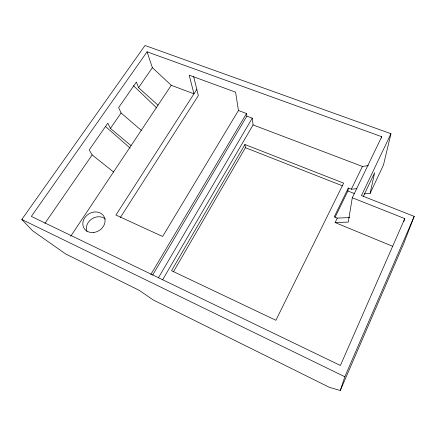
<?xml version="1.0" encoding="UTF-8"?>
<svg xmlns="http://www.w3.org/2000/svg" width="436" height="436" viewBox="0 0 436 436"><rect width="100%" height="100%" fill="white"/><g stroke="black" fill="none" stroke-linecap="round" stroke-linejoin="round"><path stroke-width="0.65" d="M335.115 217.177L347.895 190.99L348.331 188.036L351.323 189.213L356.621 188.701M352.288 197.753L404.793 218.6L340.396 365.472L31.348 216.403L147.057 51.819L381.751 136.702L352.288 197.753L348.266 222.098L335.11 222.551L337.273 218.109L349.781 217.569M381.462 138.032L381.751 136.702M364.12 193.884L370.104 193.371L374.644 172.656L363.368 196.385M390.967 133.705L361.46 195.595L414.2 216.381L403.616 243.8L340.293 390.498L329.453 387.353L153.407 300.055L139.106 290.272L65.7 253.981L32.645 230.808L21.8 219.482L145.019 45.502L390.967 133.705L383.457 165.048L370.104 193.371M340.293 390.498L344.838 376.748L414.2 216.381M403.665 221.766L404.793 218.6M351.323 189.213L362.403 166.432L368.382 165.615M348.331 188.036L334.243 216.861L337.273 218.109M173.435 271.792L245.414 147.684L244.928 144.507L343.639 183.147L275.895 320.28L171.528 270.691L244.928 144.507M162.574 279.863L253.076 124.925L252.242 118.156L246.858 116.134L246.504 113.529L238.438 110.504L235.587 92.16L189.191 75.177L193.965 93.822L171.244 85.303L152.36 67.651L147.057 51.819M158.366 277.879L252.242 118.156M150.807 274.576L246.504 113.529M152.627 275.105L246.858 116.134M238.438 110.504L162.628 236.481L115.911 215.041L196.81 89.407M120.352 217.52L198.336 95.604L193.617 76.458M70.708 236.285L171.244 85.303M44.886 223.39L92.138 154.922L89.211 149.93L107.817 123.154L110.433 128.407L131.056 145.651M110.433 128.407L121.083 112.973L118.647 107.572L136.397 82.017L138.555 87.652L158.006 105.18M138.555 87.652L152.36 67.651M253.076 124.925L362.403 166.432M245.414 147.684L342.614 185.883M347.895 190.99L354.435 193.568M335.11 222.551L392.743 246.335M21.8 219.482L344.838 376.748M92.138 154.922L113.545 171.953M121.083 112.973L141.259 130.331M105.289 126.293L130.102 148.109M133.492 85.718L156.731 107.943M86.917 231.538A11.39 9.679 -31.7 0 1 91.745 218.97A11.39 9.679 -31.7 0 1 105.408 219.068M93.359 232.513A11.576 9.794 -31.4 0 0 103.855 216.267A11.576 9.794 -31.4 0 0 84.617 217.978A11.576 9.794 -31.4 0 0 93.359 232.513"/></g></svg>
